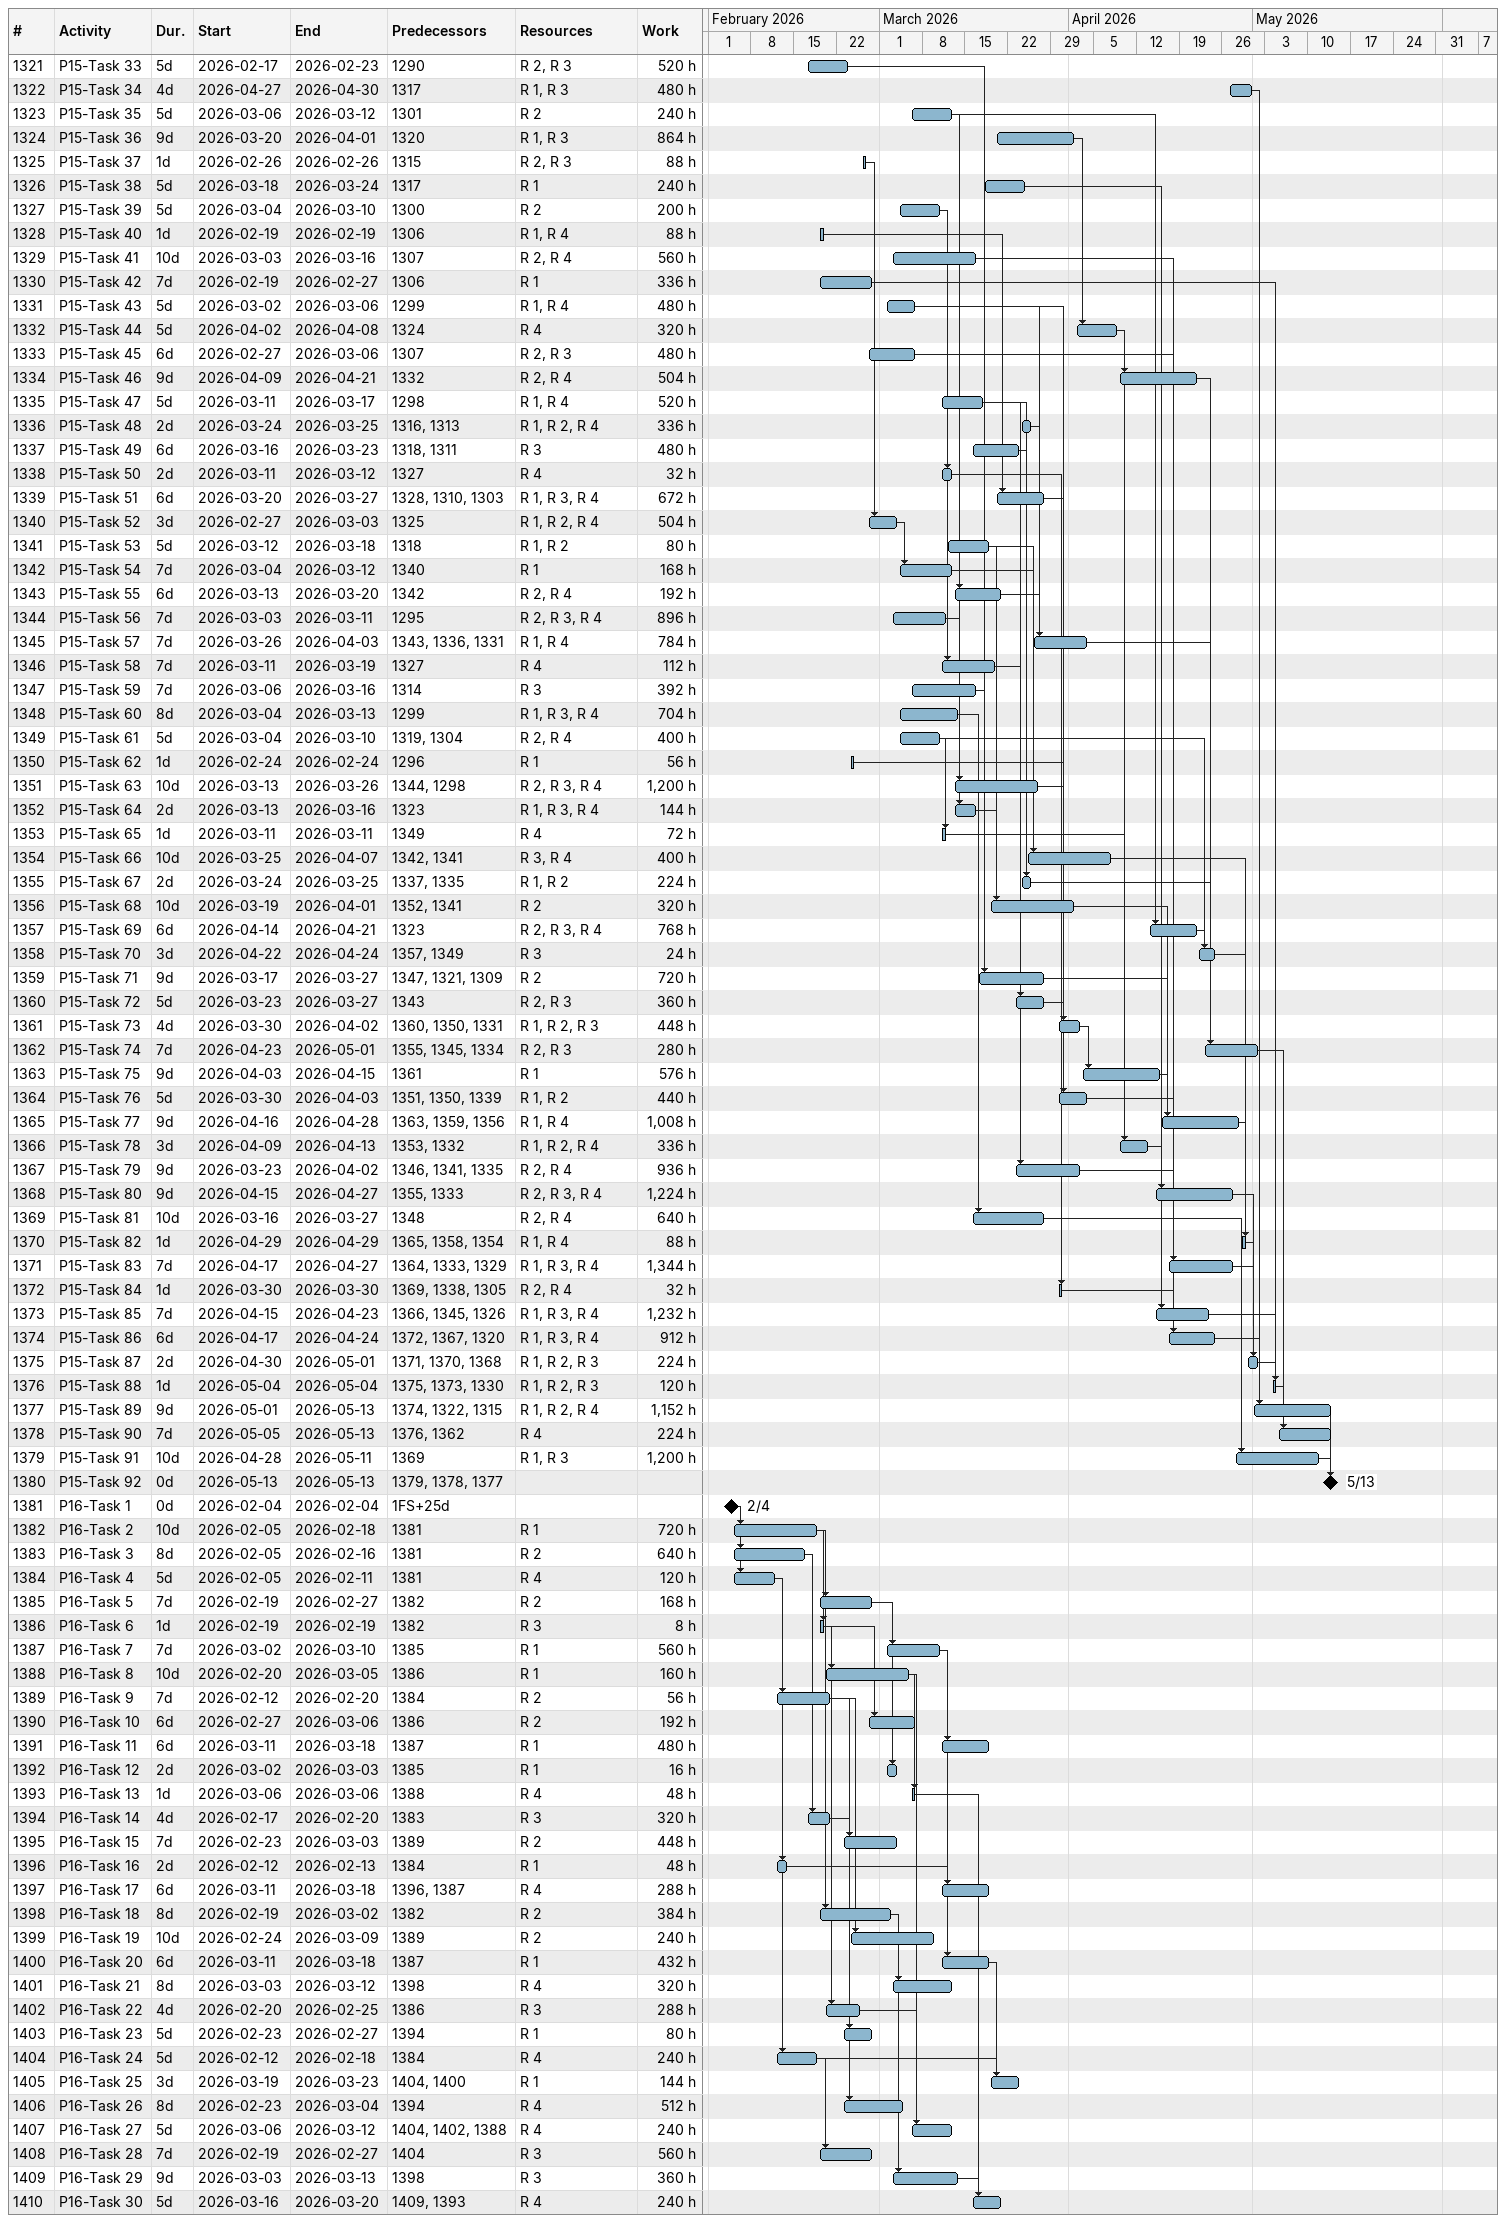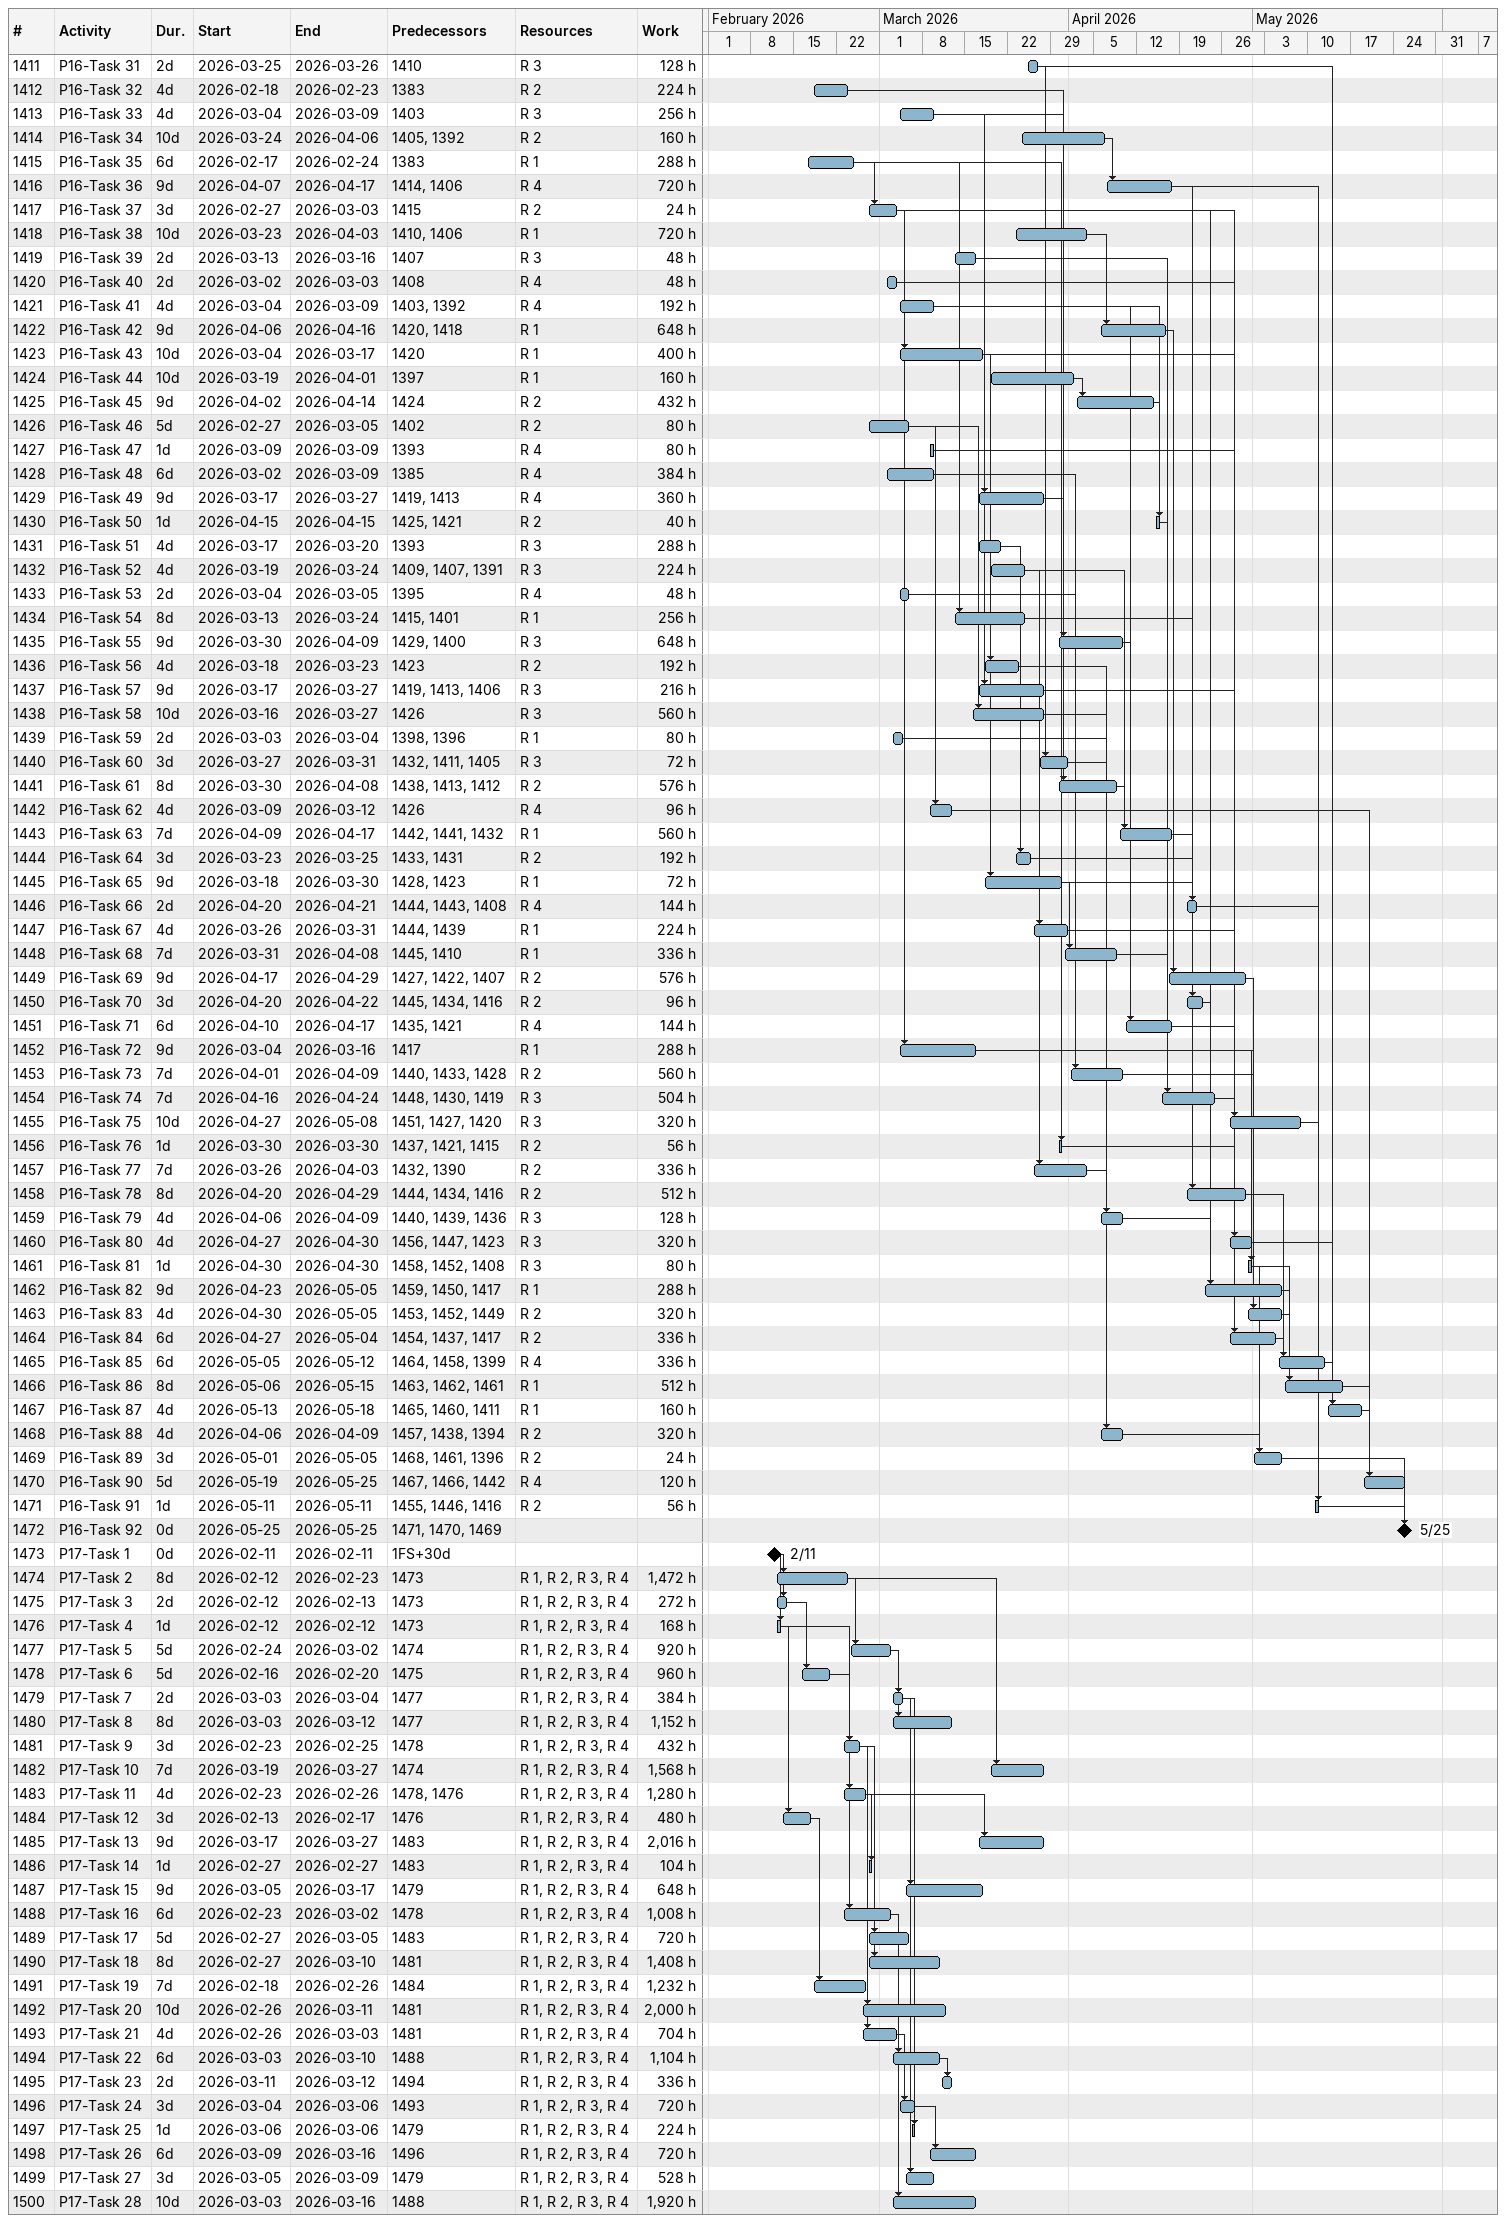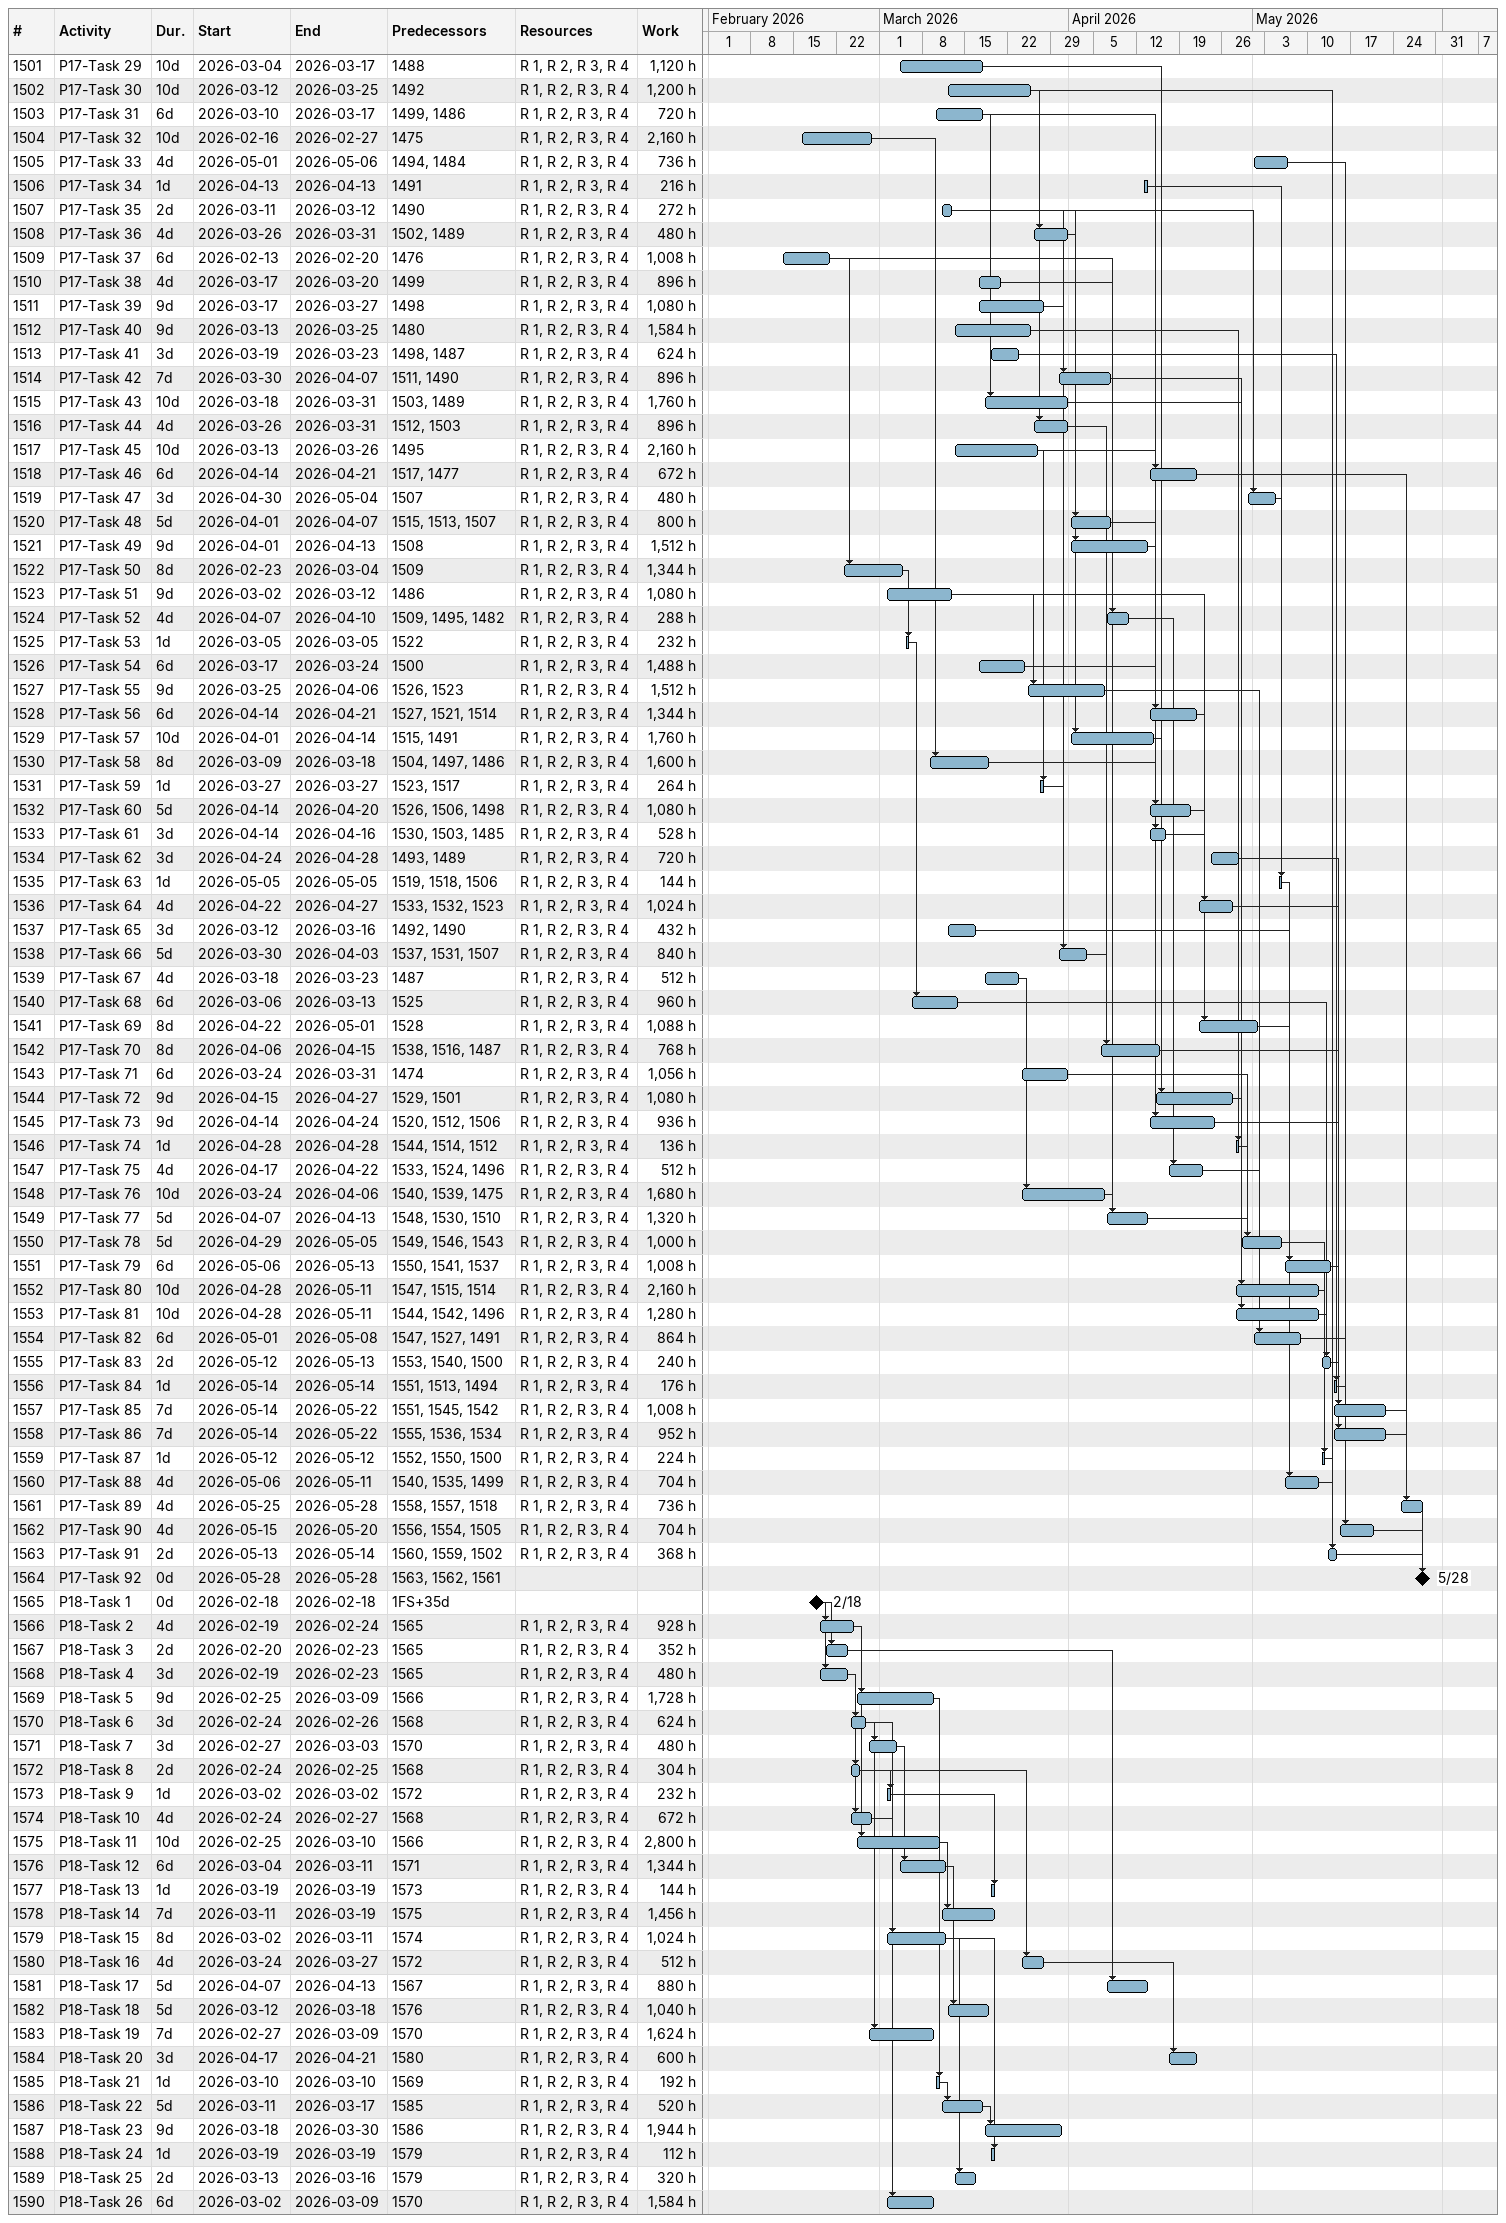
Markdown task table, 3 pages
| ID | Task | Duration | Start | Finish | Predecessors | Resources | Work (h) |
|---|---|---|---|---|---|---|---|
| 1321 | P15-Task 33 | 5d | 2026-02-17 | 2026-02-23 | 1290 | R 2, R 3 | 520 |
| 1322 | P15-Task 34 | 4d | 2026-04-27 | 2026-04-30 | 1317 | R 1, R 3 | 480 |
| 1323 | P15-Task 35 | 5d | 2026-03-06 | 2026-03-12 | 1301 | R 2 | 240 |
| 1324 | P15-Task 36 | 9d | 2026-03-20 | 2026-04-01 | 1320 | R 1, R 3 | 864 |
| 1325 | P15-Task 37 | 1d | 2026-02-26 | 2026-02-26 | 1315 | R 2, R 3 | 88 |
| 1326 | P15-Task 38 | 5d | 2026-03-18 | 2026-03-24 | 1317 | R 1 | 240 |
| 1327 | P15-Task 39 | 5d | 2026-03-04 | 2026-03-10 | 1300 | R 2 | 200 |
| 1328 | P15-Task 40 | 1d | 2026-02-19 | 2026-02-19 | 1306 | R 1, R 4 | 88 |
| 1329 | P15-Task 41 | 10d | 2026-03-03 | 2026-03-16 | 1307 | R 2, R 4 | 560 |
| 1330 | P15-Task 42 | 7d | 2026-02-19 | 2026-02-27 | 1306 | R 1 | 336 |
| 1331 | P15-Task 43 | 5d | 2026-03-02 | 2026-03-06 | 1299 | R 1, R 4 | 480 |
| 1332 | P15-Task 44 | 5d | 2026-04-02 | 2026-04-08 | 1324 | R 4 | 320 |
| 1333 | P15-Task 45 | 6d | 2026-02-27 | 2026-03-06 | 1307 | R 2, R 3 | 480 |
| 1334 | P15-Task 46 | 9d | 2026-04-09 | 2026-04-21 | 1332 | R 2, R 4 | 504 |
| 1335 | P15-Task 47 | 5d | 2026-03-11 | 2026-03-17 | 1298 | R 1, R 4 | 520 |
| 1336 | P15-Task 48 | 2d | 2026-03-24 | 2026-03-25 | 1316, 1313 | R 1, R 2, R 4 | 336 |
| 1337 | P15-Task 49 | 6d | 2026-03-16 | 2026-03-23 | 1318, 1311 | R 3 | 480 |
| 1338 | P15-Task 50 | 2d | 2026-03-11 | 2026-03-12 | 1327 | R 4 | 32 |
| 1339 | P15-Task 51 | 6d | 2026-03-20 | 2026-03-27 | 1328, 1310, 1303 | R 1, R 3, R 4 | 672 |
| 1340 | P15-Task 52 | 3d | 2026-02-27 | 2026-03-03 | 1325 | R 1, R 2, R 4 | 504 |
| 1341 | P15-Task 53 | 5d | 2026-03-12 | 2026-03-18 | 1318 | R 1, R 2 | 80 |
| 1342 | P15-Task 54 | 7d | 2026-03-04 | 2026-03-12 | 1340 | R 1 | 168 |
| 1343 | P15-Task 55 | 6d | 2026-03-13 | 2026-03-20 | 1342 | R 2, R 4 | 192 |
| 1344 | P15-Task 56 | 7d | 2026-03-03 | 2026-03-11 | 1295 | R 2, R 3, R 4 | 896 |
| 1345 | P15-Task 57 | 7d | 2026-03-26 | 2026-04-03 | 1343, 1336, 1331 | R 1, R 4 | 784 |
| 1346 | P15-Task 58 | 7d | 2026-03-11 | 2026-03-19 | 1327 | R 4 | 112 |
| 1347 | P15-Task 59 | 7d | 2026-03-06 | 2026-03-16 | 1314 | R 3 | 392 |
| 1348 | P15-Task 60 | 8d | 2026-03-04 | 2026-03-13 | 1299 | R 1, R 3, R 4 | 704 |
| 1349 | P15-Task 61 | 5d | 2026-03-04 | 2026-03-10 | 1319, 1304 | R 2, R 4 | 400 |
| 1350 | P15-Task 62 | 1d | 2026-02-24 | 2026-02-24 | 1296 | R 1 | 56 |
| 1351 | P15-Task 63 | 10d | 2026-03-13 | 2026-03-26 | 1344, 1298 | R 2, R 3, R 4 | 1200 |
| 1352 | P15-Task 64 | 2d | 2026-03-13 | 2026-03-16 | 1323 | R 1, R 3, R 4 | 144 |
| 1353 | P15-Task 65 | 1d | 2026-03-11 | 2026-03-11 | 1349 | R 4 | 72 |
| 1354 | P15-Task 66 | 10d | 2026-03-25 | 2026-04-07 | 1342, 1341 | R 3, R 4 | 400 |
| 1355 | P15-Task 67 | 2d | 2026-03-24 | 2026-03-25 | 1337, 1335 | R 1, R 2 | 224 |
| 1356 | P15-Task 68 | 10d | 2026-03-19 | 2026-04-01 | 1352, 1341 | R 2 | 320 |
| 1357 | P15-Task 69 | 6d | 2026-04-14 | 2026-04-21 | 1323 | R 2, R 3, R 4 | 768 |
| 1358 | P15-Task 70 | 3d | 2026-04-22 | 2026-04-24 | 1357, 1349 | R 3 | 24 |
| 1359 | P15-Task 71 | 9d | 2026-03-17 | 2026-03-27 | 1347, 1321, 1309 | R 2 | 720 |
| 1360 | P15-Task 72 | 5d | 2026-03-23 | 2026-03-27 | 1343 | R 2, R 3 | 360 |
| 1361 | P15-Task 73 | 4d | 2026-03-30 | 2026-04-02 | 1360, 1350, 1331 | R 1, R 2, R 3 | 448 |
| 1362 | P15-Task 74 | 7d | 2026-04-23 | 2026-05-01 | 1355, 1345, 1334 | R 2, R 3 | 280 |
| 1363 | P15-Task 75 | 9d | 2026-04-03 | 2026-04-15 | 1361 | R 1 | 576 |
| 1364 | P15-Task 76 | 5d | 2026-03-30 | 2026-04-03 | 1351, 1350, 1339 | R 1, R 2 | 440 |
| 1365 | P15-Task 77 | 9d | 2026-04-16 | 2026-04-28 | 1363, 1359, 1356 | R 1, R 4 | 1008 |
| 1366 | P15-Task 78 | 3d | 2026-04-09 | 2026-04-13 | 1353, 1332 | R 1, R 2, R 4 | 336 |
| 1367 | P15-Task 79 | 9d | 2026-03-23 | 2026-04-02 | 1346, 1341, 1335 | R 2, R 4 | 936 |
| 1368 | P15-Task 80 | 9d | 2026-04-15 | 2026-04-27 | 1355, 1333 | R 2, R 3, R 4 | 1224 |
| 1369 | P15-Task 81 | 10d | 2026-03-16 | 2026-03-27 | 1348 | R 2, R 4 | 640 |
| 1370 | P15-Task 82 | 1d | 2026-04-29 | 2026-04-29 | 1365, 1358, 1354 | R 1, R 4 | 88 |
| 1371 | P15-Task 83 | 7d | 2026-04-17 | 2026-04-27 | 1364, 1333, 1329 | R 1, R 3, R 4 | 1344 |
| 1372 | P15-Task 84 | 1d | 2026-03-30 | 2026-03-30 | 1369, 1338, 1305 | R 2, R 4 | 32 |
| 1373 | P15-Task 85 | 7d | 2026-04-15 | 2026-04-23 | 1366, 1345, 1326 | R 1, R 3, R 4 | 1232 |
| 1374 | P15-Task 86 | 6d | 2026-04-17 | 2026-04-24 | 1372, 1367, 1320 | R 1, R 3, R 4 | 912 |
| 1375 | P15-Task 87 | 2d | 2026-04-30 | 2026-05-01 | 1371, 1370, 1368 | R 1, R 2, R 3 | 224 |
| 1376 | P15-Task 88 | 1d | 2026-05-04 | 2026-05-04 | 1375, 1373, 1330 | R 1, R 2, R 3 | 120 |
| 1377 | P15-Task 89 | 9d | 2026-05-01 | 2026-05-13 | 1374, 1322, 1315 | R 1, R 2, R 4 | 1152 |
| 1378 | P15-Task 90 | 7d | 2026-05-05 | 2026-05-13 | 1376, 1362 | R 4 | 224 |
| 1379 | P15-Task 91 | 10d | 2026-04-28 | 2026-05-11 | 1369 | R 1, R 3 | 1200 |
| 1380 | P15-Task 92 | 0d | 2026-05-13 | 2026-05-13 | 1379, 1378, 1377 |  |  |
| 1381 | P16-Task 1 | 0d | 2026-02-04 | 2026-02-04 | 1FS+25d |  |  |
| 1382 | P16-Task 2 | 10d | 2026-02-05 | 2026-02-18 | 1381 | R 1 | 720 |
| 1383 | P16-Task 3 | 8d | 2026-02-05 | 2026-02-16 | 1381 | R 2 | 640 |
| 1384 | P16-Task 4 | 5d | 2026-02-05 | 2026-02-11 | 1381 | R 4 | 120 |
| 1385 | P16-Task 5 | 7d | 2026-02-19 | 2026-02-27 | 1382 | R 2 | 168 |
| 1386 | P16-Task 6 | 1d | 2026-02-19 | 2026-02-19 | 1382 | R 3 | 8 |
| 1387 | P16-Task 7 | 7d | 2026-03-02 | 2026-03-10 | 1385 | R 1 | 560 |
| 1388 | P16-Task 8 | 10d | 2026-02-20 | 2026-03-05 | 1386 | R 1 | 160 |
| 1389 | P16-Task 9 | 7d | 2026-02-12 | 2026-02-20 | 1384 | R 2 | 56 |
| 1390 | P16-Task 10 | 6d | 2026-02-27 | 2026-03-06 | 1386 | R 2 | 192 |
| 1391 | P16-Task 11 | 6d | 2026-03-11 | 2026-03-18 | 1387 | R 1 | 480 |
| 1392 | P16-Task 12 | 2d | 2026-03-02 | 2026-03-03 | 1385 | R 1 | 16 |
| 1393 | P16-Task 13 | 1d | 2026-03-06 | 2026-03-06 | 1388 | R 4 | 48 |
| 1394 | P16-Task 14 | 4d | 2026-02-17 | 2026-02-20 | 1383 | R 3 | 320 |
| 1395 | P16-Task 15 | 7d | 2026-02-23 | 2026-03-03 | 1389 | R 2 | 448 |
| 1396 | P16-Task 16 | 2d | 2026-02-12 | 2026-02-13 | 1384 | R 1 | 48 |
| 1397 | P16-Task 17 | 6d | 2026-03-11 | 2026-03-18 | 1396, 1387 | R 4 | 288 |
| 1398 | P16-Task 18 | 8d | 2026-02-19 | 2026-03-02 | 1382 | R 2 | 384 |
| 1399 | P16-Task 19 | 10d | 2026-02-24 | 2026-03-09 | 1389 | R 2 | 240 |
| 1400 | P16-Task 20 | 6d | 2026-03-11 | 2026-03-18 | 1387 | R 1 | 432 |
| 1401 | P16-Task 21 | 8d | 2026-03-03 | 2026-03-12 | 1398 | R 4 | 320 |
| 1402 | P16-Task 22 | 4d | 2026-02-20 | 2026-02-25 | 1386 | R 3 | 288 |
| 1403 | P16-Task 23 | 5d | 2026-02-23 | 2026-02-27 | 1394 | R 1 | 80 |
| 1404 | P16-Task 24 | 5d | 2026-02-12 | 2026-02-18 | 1384 | R 4 | 240 |
| 1405 | P16-Task 25 | 3d | 2026-03-19 | 2026-03-23 | 1404, 1400 | R 1 | 144 |
| 1406 | P16-Task 26 | 8d | 2026-02-23 | 2026-03-04 | 1394 | R 4 | 512 |
| 1407 | P16-Task 27 | 5d | 2026-03-06 | 2026-03-12 | 1404, 1402, 1388 | R 4 | 240 |
| 1408 | P16-Task 28 | 7d | 2026-02-19 | 2026-02-27 | 1404 | R 3 | 560 |
| 1409 | P16-Task 29 | 9d | 2026-03-03 | 2026-03-13 | 1398 | R 3 | 360 |
| 1410 | P16-Task 30 | 5d | 2026-03-16 | 2026-03-20 | 1409, 1393 | R 4 | 240 |
| 1411 | P16-Task 31 | 2d | 2026-03-25 | 2026-03-26 | 1410 | R 3 | 128 |
| 1412 | P16-Task 32 | 4d | 2026-02-18 | 2026-02-23 | 1383 | R 2 | 224 |
| 1413 | P16-Task 33 | 4d | 2026-03-04 | 2026-03-09 | 1403 | R 3 | 256 |
| 1414 | P16-Task 34 | 10d | 2026-03-24 | 2026-04-06 | 1405, 1392 | R 2 | 160 |
| 1415 | P16-Task 35 | 6d | 2026-02-17 | 2026-02-24 | 1383 | R 1 | 288 |
| 1416 | P16-Task 36 | 9d | 2026-04-07 | 2026-04-17 | 1414, 1406 | R 4 | 720 |
| 1417 | P16-Task 37 | 3d | 2026-02-27 | 2026-03-03 | 1415 | R 2 | 24 |
| 1418 | P16-Task 38 | 10d | 2026-03-23 | 2026-04-03 | 1410, 1406 | R 1 | 720 |
| 1419 | P16-Task 39 | 2d | 2026-03-13 | 2026-03-16 | 1407 | R 3 | 48 |
| 1420 | P16-Task 40 | 2d | 2026-03-02 | 2026-03-03 | 1408 | R 4 | 48 |
| 1421 | P16-Task 41 | 4d | 2026-03-04 | 2026-03-09 | 1403, 1392 | R 4 | 192 |
| 1422 | P16-Task 42 | 9d | 2026-04-06 | 2026-04-16 | 1420, 1418 | R 1 | 648 |
| 1423 | P16-Task 43 | 10d | 2026-03-04 | 2026-03-17 | 1420 | R 1 | 400 |
| 1424 | P16-Task 44 | 10d | 2026-03-19 | 2026-04-01 | 1397 | R 1 | 160 |
| 1425 | P16-Task 45 | 9d | 2026-04-02 | 2026-04-14 | 1424 | R 2 | 432 |
| 1426 | P16-Task 46 | 5d | 2026-02-27 | 2026-03-05 | 1402 | R 2 | 80 |
| 1427 | P16-Task 47 | 1d | 2026-03-09 | 2026-03-09 | 1393 | R 4 | 80 |
| 1428 | P16-Task 48 | 6d | 2026-03-02 | 2026-03-09 | 1385 | R 4 | 384 |
| 1429 | P16-Task 49 | 9d | 2026-03-17 | 2026-03-27 | 1419, 1413 | R 4 | 360 |
| 1430 | P16-Task 50 | 1d | 2026-04-15 | 2026-04-15 | 1425, 1421 | R 2 | 40 |
| 1431 | P16-Task 51 | 4d | 2026-03-17 | 2026-03-20 | 1393 | R 3 | 288 |
| 1432 | P16-Task 52 | 4d | 2026-03-19 | 2026-03-24 | 1409, 1407, 1391 | R 3 | 224 |
| 1433 | P16-Task 53 | 2d | 2026-03-04 | 2026-03-05 | 1395 | R 4 | 48 |
| 1434 | P16-Task 54 | 8d | 2026-03-13 | 2026-03-24 | 1415, 1401 | R 1 | 256 |
| 1435 | P16-Task 55 | 9d | 2026-03-30 | 2026-04-09 | 1429, 1400 | R 3 | 648 |
| 1436 | P16-Task 56 | 4d | 2026-03-18 | 2026-03-23 | 1423 | R 2 | 192 |
| 1437 | P16-Task 57 | 9d | 2026-03-17 | 2026-03-27 | 1419, 1413, 1406 | R 3 | 216 |
| 1438 | P16-Task 58 | 10d | 2026-03-16 | 2026-03-27 | 1426 | R 3 | 560 |
| 1439 | P16-Task 59 | 2d | 2026-03-03 | 2026-03-04 | 1398, 1396 | R 1 | 80 |
| 1440 | P16-Task 60 | 3d | 2026-03-27 | 2026-03-31 | 1432, 1411, 1405 | R 3 | 72 |
| 1441 | P16-Task 61 | 8d | 2026-03-30 | 2026-04-08 | 1438, 1413, 1412 | R 2 | 576 |
| 1442 | P16-Task 62 | 4d | 2026-03-09 | 2026-03-12 | 1426 | R 4 | 96 |
| 1443 | P16-Task 63 | 7d | 2026-04-09 | 2026-04-17 | 1442, 1441, 1432 | R 1 | 560 |
| 1444 | P16-Task 64 | 3d | 2026-03-23 | 2026-03-25 | 1433, 1431 | R 2 | 192 |
| 1445 | P16-Task 65 | 9d | 2026-03-18 | 2026-03-30 | 1428, 1423 | R 1 | 72 |
| 1446 | P16-Task 66 | 2d | 2026-04-20 | 2026-04-21 | 1444, 1443, 1408 | R 4 | 144 |
| 1447 | P16-Task 67 | 4d | 2026-03-26 | 2026-03-31 | 1444, 1439 | R 1 | 224 |
| 1448 | P16-Task 68 | 7d | 2026-03-31 | 2026-04-08 | 1445, 1410 | R 1 | 336 |
| 1449 | P16-Task 69 | 9d | 2026-04-17 | 2026-04-29 | 1427, 1422, 1407 | R 2 | 576 |
| 1450 | P16-Task 70 | 3d | 2026-04-20 | 2026-04-22 | 1445, 1434, 1416 | R 2 | 96 |
| 1451 | P16-Task 71 | 6d | 2026-04-10 | 2026-04-17 | 1435, 1421 | R 4 | 144 |
| 1452 | P16-Task 72 | 9d | 2026-03-04 | 2026-03-16 | 1417 | R 1 | 288 |
| 1453 | P16-Task 73 | 7d | 2026-04-01 | 2026-04-09 | 1440, 1433, 1428 | R 2 | 560 |
| 1454 | P16-Task 74 | 7d | 2026-04-16 | 2026-04-24 | 1448, 1430, 1419 | R 3 | 504 |
| 1455 | P16-Task 75 | 10d | 2026-04-27 | 2026-05-08 | 1451, 1427, 1420 | R 3 | 320 |
| 1456 | P16-Task 76 | 1d | 2026-03-30 | 2026-03-30 | 1437, 1421, 1415 | R 2 | 56 |
| 1457 | P16-Task 77 | 7d | 2026-03-26 | 2026-04-03 | 1432, 1390 | R 2 | 336 |
| 1458 | P16-Task 78 | 8d | 2026-04-20 | 2026-04-29 | 1444, 1434, 1416 | R 2 | 512 |
| 1459 | P16-Task 79 | 4d | 2026-04-06 | 2026-04-09 | 1440, 1439, 1436 | R 3 | 128 |
| 1460 | P16-Task 80 | 4d | 2026-04-27 | 2026-04-30 | 1456, 1447, 1423 | R 3 | 320 |
| 1461 | P16-Task 81 | 1d | 2026-04-30 | 2026-04-30 | 1458, 1452, 1408 | R 3 | 80 |
| 1462 | P16-Task 82 | 9d | 2026-04-23 | 2026-05-05 | 1459, 1450, 1417 | R 1 | 288 |
| 1463 | P16-Task 83 | 4d | 2026-04-30 | 2026-05-05 | 1453, 1452, 1449 | R 2 | 320 |
| 1464 | P16-Task 84 | 6d | 2026-04-27 | 2026-05-04 | 1454, 1437, 1417 | R 2 | 336 |
| 1465 | P16-Task 85 | 6d | 2026-05-05 | 2026-05-12 | 1464, 1458, 1399 | R 4 | 336 |
| 1466 | P16-Task 86 | 8d | 2026-05-06 | 2026-05-15 | 1463, 1462, 1461 | R 1 | 512 |
| 1467 | P16-Task 87 | 4d | 2026-05-13 | 2026-05-18 | 1465, 1460, 1411 | R 1 | 160 |
| 1468 | P16-Task 88 | 4d | 2026-04-06 | 2026-04-09 | 1457, 1438, 1394 | R 2 | 320 |
| 1469 | P16-Task 89 | 3d | 2026-05-01 | 2026-05-05 | 1468, 1461, 1396 | R 2 | 24 |
| 1470 | P16-Task 90 | 5d | 2026-05-19 | 2026-05-25 | 1467, 1466, 1442 | R 4 | 120 |
| 1471 | P16-Task 91 | 1d | 2026-05-11 | 2026-05-11 | 1455, 1446, 1416 | R 2 | 56 |
| 1472 | P16-Task 92 | 0d | 2026-05-25 | 2026-05-25 | 1471, 1470, 1469 |  |  |
| 1473 | P17-Task 1 | 0d | 2026-02-11 | 2026-02-11 | 1FS+30d |  |  |
| 1474 | P17-Task 2 | 8d | 2026-02-12 | 2026-02-23 | 1473 | R 1, R 2, R 3, R 4 | 1472 |
| 1475 | P17-Task 3 | 2d | 2026-02-12 | 2026-02-13 | 1473 | R 1, R 2, R 3, R 4 | 272 |
| 1476 | P17-Task 4 | 1d | 2026-02-12 | 2026-02-12 | 1473 | R 1, R 2, R 3, R 4 | 168 |
| 1477 | P17-Task 5 | 5d | 2026-02-24 | 2026-03-02 | 1474 | R 1, R 2, R 3, R 4 | 920 |
| 1478 | P17-Task 6 | 5d | 2026-02-16 | 2026-02-20 | 1475 | R 1, R 2, R 3, R 4 | 960 |
| 1479 | P17-Task 7 | 2d | 2026-03-03 | 2026-03-04 | 1477 | R 1, R 2, R 3, R 4 | 384 |
| 1480 | P17-Task 8 | 8d | 2026-03-03 | 2026-03-12 | 1477 | R 1, R 2, R 3, R 4 | 1152 |
| 1481 | P17-Task 9 | 3d | 2026-02-23 | 2026-02-25 | 1478 | R 1, R 2, R 3, R 4 | 432 |
| 1482 | P17-Task 10 | 7d | 2026-03-19 | 2026-03-27 | 1474 | R 1, R 2, R 3, R 4 | 1568 |
| 1483 | P17-Task 11 | 4d | 2026-02-23 | 2026-02-26 | 1478, 1476 | R 1, R 2, R 3, R 4 | 1280 |
| 1484 | P17-Task 12 | 3d | 2026-02-13 | 2026-02-17 | 1476 | R 1, R 2, R 3, R 4 | 480 |
| 1485 | P17-Task 13 | 9d | 2026-03-17 | 2026-03-27 | 1483 | R 1, R 2, R 3, R 4 | 2016 |
| 1486 | P17-Task 14 | 1d | 2026-02-27 | 2026-02-27 | 1483 | R 1, R 2, R 3, R 4 | 104 |
| 1487 | P17-Task 15 | 9d | 2026-03-05 | 2026-03-17 | 1479 | R 1, R 2, R 3, R 4 | 648 |
| 1488 | P17-Task 16 | 6d | 2026-02-23 | 2026-03-02 | 1478 | R 1, R 2, R 3, R 4 | 1008 |
| 1489 | P17-Task 17 | 5d | 2026-02-27 | 2026-03-05 | 1483 | R 1, R 2, R 3, R 4 | 720 |
| 1490 | P17-Task 18 | 8d | 2026-02-27 | 2026-03-10 | 1481 | R 1, R 2, R 3, R 4 | 1408 |
| 1491 | P17-Task 19 | 7d | 2026-02-18 | 2026-02-26 | 1484 | R 1, R 2, R 3, R 4 | 1232 |
| 1492 | P17-Task 20 | 10d | 2026-02-26 | 2026-03-11 | 1481 | R 1, R 2, R 3, R 4 | 2000 |
| 1493 | P17-Task 21 | 4d | 2026-02-26 | 2026-03-03 | 1481 | R 1, R 2, R 3, R 4 | 704 |
| 1494 | P17-Task 22 | 6d | 2026-03-03 | 2026-03-10 | 1488 | R 1, R 2, R 3, R 4 | 1104 |
| 1495 | P17-Task 23 | 2d | 2026-03-11 | 2026-03-12 | 1494 | R 1, R 2, R 3, R 4 | 336 |
| 1496 | P17-Task 24 | 3d | 2026-03-04 | 2026-03-06 | 1493 | R 1, R 2, R 3, R 4 | 720 |
| 1497 | P17-Task 25 | 1d | 2026-03-06 | 2026-03-06 | 1479 | R 1, R 2, R 3, R 4 | 224 |
| 1498 | P17-Task 26 | 6d | 2026-03-09 | 2026-03-16 | 1496 | R 1, R 2, R 3, R 4 | 720 |
| 1499 | P17-Task 27 | 3d | 2026-03-05 | 2026-03-09 | 1479 | R 1, R 2, R 3, R 4 | 528 |
| 1500 | P17-Task 28 | 10d | 2026-03-03 | 2026-03-16 | 1488 | R 1, R 2, R 3, R 4 | 1920 |
| 1501 | P17-Task 29 | 10d | 2026-03-04 | 2026-03-17 | 1488 | R 1, R 2, R 3, R 4 | 1120 |
| 1502 | P17-Task 30 | 10d | 2026-03-12 | 2026-03-25 | 1492 | R 1, R 2, R 3, R 4 | 1200 |
| 1503 | P17-Task 31 | 6d | 2026-03-10 | 2026-03-17 | 1499, 1486 | R 1, R 2, R 3, R 4 | 720 |
| 1504 | P17-Task 32 | 10d | 2026-02-16 | 2026-02-27 | 1475 | R 1, R 2, R 3, R 4 | 2160 |
| 1505 | P17-Task 33 | 4d | 2026-05-01 | 2026-05-06 | 1494, 1484 | R 1, R 2, R 3, R 4 | 736 |
| 1506 | P17-Task 34 | 1d | 2026-04-13 | 2026-04-13 | 1491 | R 1, R 2, R 3, R 4 | 216 |
| 1507 | P17-Task 35 | 2d | 2026-03-11 | 2026-03-12 | 1490 | R 1, R 2, R 3, R 4 | 272 |
| 1508 | P17-Task 36 | 4d | 2026-03-26 | 2026-03-31 | 1502, 1489 | R 1, R 2, R 3, R 4 | 480 |
| 1509 | P17-Task 37 | 6d | 2026-02-13 | 2026-02-20 | 1476 | R 1, R 2, R 3, R 4 | 1008 |
| 1510 | P17-Task 38 | 4d | 2026-03-17 | 2026-03-20 | 1499 | R 1, R 2, R 3, R 4 | 896 |
| 1511 | P17-Task 39 | 9d | 2026-03-17 | 2026-03-27 | 1498 | R 1, R 2, R 3, R 4 | 1080 |
| 1512 | P17-Task 40 | 9d | 2026-03-13 | 2026-03-25 | 1480 | R 1, R 2, R 3, R 4 | 1584 |
| 1513 | P17-Task 41 | 3d | 2026-03-19 | 2026-03-23 | 1498, 1487 | R 1, R 2, R 3, R 4 | 624 |
| 1514 | P17-Task 42 | 7d | 2026-03-30 | 2026-04-07 | 1511, 1490 | R 1, R 2, R 3, R 4 | 896 |
| 1515 | P17-Task 43 | 10d | 2026-03-18 | 2026-03-31 | 1503, 1489 | R 1, R 2, R 3, R 4 | 1760 |
| 1516 | P17-Task 44 | 4d | 2026-03-26 | 2026-03-31 | 1512, 1503 | R 1, R 2, R 3, R 4 | 896 |
| 1517 | P17-Task 45 | 10d | 2026-03-13 | 2026-03-26 | 1495 | R 1, R 2, R 3, R 4 | 2160 |
| 1518 | P17-Task 46 | 6d | 2026-04-14 | 2026-04-21 | 1517, 1477 | R 1, R 2, R 3, R 4 | 672 |
| 1519 | P17-Task 47 | 3d | 2026-04-30 | 2026-05-04 | 1507 | R 1, R 2, R 3, R 4 | 480 |
| 1520 | P17-Task 48 | 5d | 2026-04-01 | 2026-04-07 | 1515, 1513, 1507 | R 1, R 2, R 3, R 4 | 800 |
| 1521 | P17-Task 49 | 9d | 2026-04-01 | 2026-04-13 | 1508 | R 1, R 2, R 3, R 4 | 1512 |
| 1522 | P17-Task 50 | 8d | 2026-02-23 | 2026-03-04 | 1509 | R 1, R 2, R 3, R 4 | 1344 |
| 1523 | P17-Task 51 | 9d | 2026-03-02 | 2026-03-12 | 1486 | R 1, R 2, R 3, R 4 | 1080 |
| 1524 | P17-Task 52 | 4d | 2026-04-07 | 2026-04-10 | 1509, 1495, 1482 | R 1, R 2, R 3, R 4 | 288 |
| 1525 | P17-Task 53 | 1d | 2026-03-05 | 2026-03-05 | 1522 | R 1, R 2, R 3, R 4 | 232 |
| 1526 | P17-Task 54 | 6d | 2026-03-17 | 2026-03-24 | 1500 | R 1, R 2, R 3, R 4 | 1488 |
| 1527 | P17-Task 55 | 9d | 2026-03-25 | 2026-04-06 | 1526, 1523 | R 1, R 2, R 3, R 4 | 1512 |
| 1528 | P17-Task 56 | 6d | 2026-04-14 | 2026-04-21 | 1527, 1521, 1514 | R 1, R 2, R 3, R 4 | 1344 |
| 1529 | P17-Task 57 | 10d | 2026-04-01 | 2026-04-14 | 1515, 1491 | R 1, R 2, R 3, R 4 | 1760 |
| 1530 | P17-Task 58 | 8d | 2026-03-09 | 2026-03-18 | 1504, 1497, 1486 | R 1, R 2, R 3, R 4 | 1600 |
| 1531 | P17-Task 59 | 1d | 2026-03-27 | 2026-03-27 | 1523, 1517 | R 1, R 2, R 3, R 4 | 264 |
| 1532 | P17-Task 60 | 5d | 2026-04-14 | 2026-04-20 | 1526, 1506, 1498 | R 1, R 2, R 3, R 4 | 1080 |
| 1533 | P17-Task 61 | 3d | 2026-04-14 | 2026-04-16 | 1530, 1503, 1485 | R 1, R 2, R 3, R 4 | 528 |
| 1534 | P17-Task 62 | 3d | 2026-04-24 | 2026-04-28 | 1493, 1489 | R 1, R 2, R 3, R 4 | 720 |
| 1535 | P17-Task 63 | 1d | 2026-05-05 | 2026-05-05 | 1519, 1518, 1506 | R 1, R 2, R 3, R 4 | 144 |
| 1536 | P17-Task 64 | 4d | 2026-04-22 | 2026-04-27 | 1533, 1532, 1523 | R 1, R 2, R 3, R 4 | 1024 |
| 1537 | P17-Task 65 | 3d | 2026-03-12 | 2026-03-16 | 1492, 1490 | R 1, R 2, R 3, R 4 | 432 |
| 1538 | P17-Task 66 | 5d | 2026-03-30 | 2026-04-03 | 1537, 1531, 1507 | R 1, R 2, R 3, R 4 | 840 |
| 1539 | P17-Task 67 | 4d | 2026-03-18 | 2026-03-23 | 1487 | R 1, R 2, R 3, R 4 | 512 |
| 1540 | P17-Task 68 | 6d | 2026-03-06 | 2026-03-13 | 1525 | R 1, R 2, R 3, R 4 | 960 |
| 1541 | P17-Task 69 | 8d | 2026-04-22 | 2026-05-01 | 1528 | R 1, R 2, R 3, R 4 | 1088 |
| 1542 | P17-Task 70 | 8d | 2026-04-06 | 2026-04-15 | 1538, 1516, 1487 | R 1, R 2, R 3, R 4 | 768 |
| 1543 | P17-Task 71 | 6d | 2026-03-24 | 2026-03-31 | 1474 | R 1, R 2, R 3, R 4 | 1056 |
| 1544 | P17-Task 72 | 9d | 2026-04-15 | 2026-04-27 | 1529, 1501 | R 1, R 2, R 3, R 4 | 1080 |
| 1545 | P17-Task 73 | 9d | 2026-04-14 | 2026-04-24 | 1520, 1512, 1506 | R 1, R 2, R 3, R 4 | 936 |
| 1546 | P17-Task 74 | 1d | 2026-04-28 | 2026-04-28 | 1544, 1514, 1512 | R 1, R 2, R 3, R 4 | 136 |
| 1547 | P17-Task 75 | 4d | 2026-04-17 | 2026-04-22 | 1533, 1524, 1496 | R 1, R 2, R 3, R 4 | 512 |
| 1548 | P17-Task 76 | 10d | 2026-03-24 | 2026-04-06 | 1540, 1539, 1475 | R 1, R 2, R 3, R 4 | 1680 |
| 1549 | P17-Task 77 | 5d | 2026-04-07 | 2026-04-13 | 1548, 1530, 1510 | R 1, R 2, R 3, R 4 | 1320 |
| 1550 | P17-Task 78 | 5d | 2026-04-29 | 2026-05-05 | 1549, 1546, 1543 | R 1, R 2, R 3, R 4 | 1000 |
| 1551 | P17-Task 79 | 6d | 2026-05-06 | 2026-05-13 | 1550, 1541, 1537 | R 1, R 2, R 3, R 4 | 1008 |
| 1552 | P17-Task 80 | 10d | 2026-04-28 | 2026-05-11 | 1547, 1515, 1514 | R 1, R 2, R 3, R 4 | 2160 |
| 1553 | P17-Task 81 | 10d | 2026-04-28 | 2026-05-11 | 1544, 1542, 1496 | R 1, R 2, R 3, R 4 | 1280 |
| 1554 | P17-Task 82 | 6d | 2026-05-01 | 2026-05-08 | 1547, 1527, 1491 | R 1, R 2, R 3, R 4 | 864 |
| 1555 | P17-Task 83 | 2d | 2026-05-12 | 2026-05-13 | 1553, 1540, 1500 | R 1, R 2, R 3, R 4 | 240 |
| 1556 | P17-Task 84 | 1d | 2026-05-14 | 2026-05-14 | 1551, 1513, 1494 | R 1, R 2, R 3, R 4 | 176 |
| 1557 | P17-Task 85 | 7d | 2026-05-14 | 2026-05-22 | 1551, 1545, 1542 | R 1, R 2, R 3, R 4 | 1008 |
| 1558 | P17-Task 86 | 7d | 2026-05-14 | 2026-05-22 | 1555, 1536, 1534 | R 1, R 2, R 3, R 4 | 952 |
| 1559 | P17-Task 87 | 1d | 2026-05-12 | 2026-05-12 | 1552, 1550, 1500 | R 1, R 2, R 3, R 4 | 224 |
| 1560 | P17-Task 88 | 4d | 2026-05-06 | 2026-05-11 | 1540, 1535, 1499 | R 1, R 2, R 3, R 4 | 704 |
| 1561 | P17-Task 89 | 4d | 2026-05-25 | 2026-05-28 | 1558, 1557, 1518 | R 1, R 2, R 3, R 4 | 736 |
| 1562 | P17-Task 90 | 4d | 2026-05-15 | 2026-05-20 | 1556, 1554, 1505 | R 1, R 2, R 3, R 4 | 704 |
| 1563 | P17-Task 91 | 2d | 2026-05-13 | 2026-05-14 | 1560, 1559, 1502 | R 1, R 2, R 3, R 4 | 368 |
| 1564 | P17-Task 92 | 0d | 2026-05-28 | 2026-05-28 | 1563, 1562, 1561 |  |  |
| 1565 | P18-Task 1 | 0d | 2026-02-18 | 2026-02-18 | 1FS+35d |  |  |
| 1566 | P18-Task 2 | 4d | 2026-02-19 | 2026-02-24 | 1565 | R 1, R 2, R 3, R 4 | 928 |
| 1567 | P18-Task 3 | 2d | 2026-02-20 | 2026-02-23 | 1565 | R 1, R 2, R 3, R 4 | 352 |
| 1568 | P18-Task 4 | 3d | 2026-02-19 | 2026-02-23 | 1565 | R 1, R 2, R 3, R 4 | 480 |
| 1569 | P18-Task 5 | 9d | 2026-02-25 | 2026-03-09 | 1566 | R 1, R 2, R 3, R 4 | 1728 |
| 1570 | P18-Task 6 | 3d | 2026-02-24 | 2026-02-26 | 1568 | R 1, R 2, R 3, R 4 | 624 |
| 1571 | P18-Task 7 | 3d | 2026-02-27 | 2026-03-03 | 1570 | R 1, R 2, R 3, R 4 | 480 |
| 1572 | P18-Task 8 | 2d | 2026-02-24 | 2026-02-25 | 1568 | R 1, R 2, R 3, R 4 | 304 |
| 1573 | P18-Task 9 | 1d | 2026-03-02 | 2026-03-02 | 1572 | R 1, R 2, R 3, R 4 | 232 |
| 1574 | P18-Task 10 | 4d | 2026-02-24 | 2026-02-27 | 1568 | R 1, R 2, R 3, R 4 | 672 |
| 1575 | P18-Task 11 | 10d | 2026-02-25 | 2026-03-10 | 1566 | R 1, R 2, R 3, R 4 | 2800 |
| 1576 | P18-Task 12 | 6d | 2026-03-04 | 2026-03-11 | 1571 | R 1, R 2, R 3, R 4 | 1344 |
| 1577 | P18-Task 13 | 1d | 2026-03-19 | 2026-03-19 | 1573 | R 1, R 2, R 3, R 4 | 144 |
| 1578 | P18-Task 14 | 7d | 2026-03-11 | 2026-03-19 | 1575 | R 1, R 2, R 3, R 4 | 1456 |
| 1579 | P18-Task 15 | 8d | 2026-03-02 | 2026-03-11 | 1574 | R 1, R 2, R 3, R 4 | 1024 |
| 1580 | P18-Task 16 | 4d | 2026-03-24 | 2026-03-27 | 1572 | R 1, R 2, R 3, R 4 | 512 |
| 1581 | P18-Task 17 | 5d | 2026-04-07 | 2026-04-13 | 1567 | R 1, R 2, R 3, R 4 | 880 |
| 1582 | P18-Task 18 | 5d | 2026-03-12 | 2026-03-18 | 1576 | R 1, R 2, R 3, R 4 | 1040 |
| 1583 | P18-Task 19 | 7d | 2026-02-27 | 2026-03-09 | 1570 | R 1, R 2, R 3, R 4 | 1624 |
| 1584 | P18-Task 20 | 3d | 2026-04-17 | 2026-04-21 | 1580 | R 1, R 2, R 3, R 4 | 600 |
| 1585 | P18-Task 21 | 1d | 2026-03-10 | 2026-03-10 | 1569 | R 1, R 2, R 3, R 4 | 192 |
| 1586 | P18-Task 22 | 5d | 2026-03-11 | 2026-03-17 | 1585 | R 1, R 2, R 3, R 4 | 520 |
| 1587 | P18-Task 23 | 9d | 2026-03-18 | 2026-03-30 | 1586 | R 1, R 2, R 3, R 4 | 1944 |
| 1588 | P18-Task 24 | 1d | 2026-03-19 | 2026-03-19 | 1579 | R 1, R 2, R 3, R 4 | 112 |
| 1589 | P18-Task 25 | 2d | 2026-03-13 | 2026-03-16 | 1579 | R 1, R 2, R 3, R 4 | 320 |
| 1590 | P18-Task 26 | 6d | 2026-03-02 | 2026-03-09 | 1570 | R 1, R 2, R 3, R 4 | 1584 |
